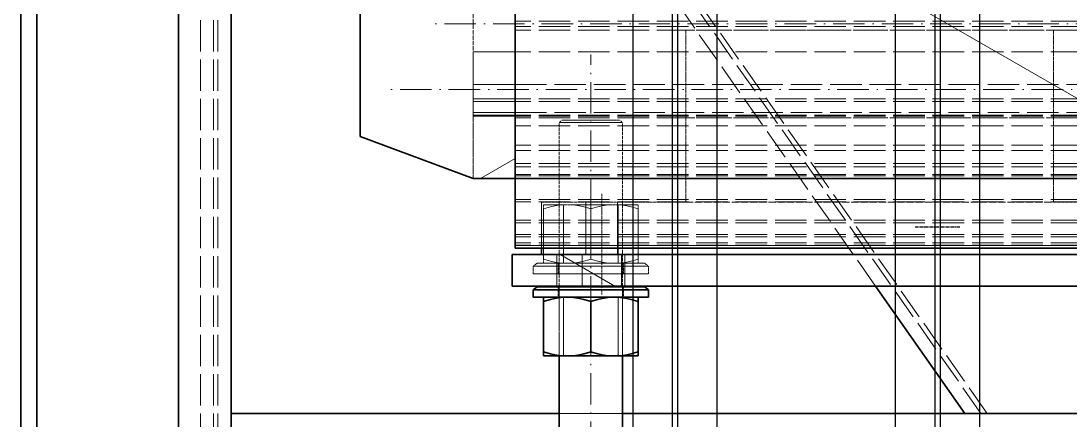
# Model space of a CAD drawing. Header units: millimetres. Extents: x 2784 to 32191, y 2597 to 23392.
# Drawn here: x 14295.7 to 14695.6, y 9419.3 to 9571.4 of the extents above; entities that cross this region are included whole.
import ezdxf

# ---------------------------------------------------------------- set-up
doc = ezdxf.new("R2010")
doc.units = ezdxf.units.MM
for name, pattern in [('CENTER', [2, 1.25, -0.25, 0.25, -0.25]), ('DASHDOT', [18.5, 12, -3, 0.5, -3]), ('DASHED', [15, 12, -3])]:
    doc.linetypes.add(name, pattern=pattern)
doc.layers.add('center', color=1, linetype='CENTER')

# ---------------------------------------------------------------- blocks, each defined once
blk = doc.blocks.new('A$C55E021B5')
at = {"color": 7, "linetype": 'DASHED', "lineweight": 13}
for p, q in [((585, 2140.5), (585, 0.5)), ((586.65, 2140.5), (586.65, 0.5)), ((591.64, 2140.5), (591.64, 0.5)), ((292.1, 250.5), (580, 661.67)), ((294.44, 250.5), (580, 658.32)), ((334.58, 299.11), (530.85, 579.41)), ((165.85, 400.11), (471.85, 400.11)), ((165.85, 398.11), (471.85, 398.11)), ((165.85, 396.75), (471.85, 396.75)), ((165.85, 388.47), (471.85, 388.47)), ((471.85, 375.91), (165.85, 375.91)), ((165.85, 370.55), (471.85, 370.55)), ((165.85, 369.47), (471.85, 369.47)), ((471.85, 365.27), (165.85, 365.27)), ((165.85, 364.27), (471.85, 364.27)), ((165.85, 363.89), (471.85, 363.89)), ((165.85, 363.26), (471.85, 363.26)), ((165.85, 360.24), (471.85, 360.24)), ((165.85, 352.8), (471.85, 352.8)), ((165.85, 350.81), (471.85, 350.81)), ((165.85, 345.8), (471.85, 345.8)), ((165.85, 344.57), (471.85, 344.57)), ((165.85, 341.67), (471.85, 341.67)), ((165.85, 341.08), (471.85, 341.08)), ((165.85, 340.13), (471.85, 340.13)), ((165.85, 332.12), (471.85, 332.12)), ((165.85, 332.12), (471.85, 332.12)), ((165.85, 331.16), (471.85, 331.16)), ((165.85, 324.18), (471.85, 324.18)), ((165.85, 324.18), (471.85, 324.18)), ((165.85, 323.22), (471.85, 323.22)), ((165.85, 318.77), (471.85, 318.77)), ((165.85, 318.77), (471.85, 318.77)), ((165.85, 317.81), (471.85, 317.81)), ((165.85, 315.61), (471.85, 315.61)), ((165.85, 315.61), (471.85, 315.61)), ((165.85, 314.65), (471.85, 314.65)), ((165.85, 314.57), (471.85, 314.57))]:
    blk.add_line(p, q, dxfattribs=at)
at = {"color": 7, "lineweight": 35, "ltscale": 0.436612}
blk.add_line((471.85, 602.11), (471.85, 340.15), dxfattribs=at)
at = {"color": 7, "lineweight": 35, "ltscale": 0.436557}
blk.add_line((471.85, 602.08), (471.85, 340.15), dxfattribs=at)
at = {"color": 7, "lineweight": 35, "ltscale": 0.383208}
blk.add_line((530.85, 586.08), (530.85, 356.15), dxfattribs=at)
at = {"color": 7, "lineweight": 35}
for p, q in [((660, 560.85), (660, 70.5)), ((654, 450.11), (654, 70.5)), ((580, 403.04), (580, 0.5)), ((600, 403.04), (600, 70.5)), ((165.85, 340.15), (471.85, 340.15)), ((165.85, 340.13), (471.85, 340.13)), ((165.85, 313.61), (471.85, 313.61)), ((473, 311.11), (123, 311.11)), ((473, 299.11), (123, 299.11))]:
    blk.add_line(p, q, dxfattribs=at)
at = {"color": 7, "lineweight": 13}
for p, q in [((471.85, 494.22), (204.99, 340.15)), ((165.85, 314.57), (471.85, 314.57))]:
    blk.add_line(p, q, dxfattribs=at)
at = {"color": 7, "linetype": 'DASHED', "lineweight": 13, "ltscale": 0.137745}
blk.add_line((487.85, 471.11), (487.85, 388.47), dxfattribs=at)
at = {"color": 7, "linetype": 'DASHDOT', "lineweight": 13}
for p, q in [((135.25, 399.11), (502.45, 399.11)), ((443, 87.42), (443, 387.42)), ((133.65, 374), (520.05, 374))]:
    blk.add_line(p, q, dxfattribs=at)
at = {"color": 7, "linetype": 'DASHED', "lineweight": 13, "ltscale": 0.055819}
for p, q in [((266.85, 396.75), (266.85, 363.26)), ((406.85, 396.75), (406.85, 363.26))]:
    blk.add_line(p, q, dxfattribs=at)
at = {"color": 7, "linetype": 'DASHED', "lineweight": 13, "ltscale": 0.233334}
for p, q in [((266.85, 396.75), (406.85, 396.75)), ((266.85, 363.26), (406.85, 363.26)), ((406.85, 331.11), (266.85, 331.11)), ((406.85, 331.11), (266.85, 331.11))]:
    blk.add_line(p, q, dxfattribs=at)
at = {"color": 7, "linetype": 'DASHED', "lineweight": 13, "ltscale": 0.026667}
for p, q in [((487.85, 388.47), (471.85, 388.47)), ((487.85, 375.91), (471.85, 375.91)), ((471.85, 370.55), (487.85, 370.55)), ((487.85, 369.47), (471.85, 369.47)), ((487.85, 365.27), (471.85, 365.27)), ((471.85, 364.27), (487.85, 364.27)), ((487.85, 363.89), (471.85, 363.89))]:
    blk.add_line(p, q, dxfattribs=at)
at = {"color": 7, "linetype": 'DASHED', "lineweight": 13, "ltscale": 0.031654}
blk.add_line((487.85, 388.47), (487.85, 369.47), dxfattribs=at)
at = {"color": 7, "linetype": 'DASHED', "lineweight": 13, "ltscale": 0.008669}
blk.add_line((487.85, 369.47), (487.85, 364.27), dxfattribs=at)
at = {"color": 7, "linetype": 'DASHED', "lineweight": 13, "ltscale": 0.048935}
blk.add_line((487.85, 369.47), (487.85, 340.11), dxfattribs=at)
at = {"color": 7, "linetype": 'DASHED', "lineweight": 13, "ltscale": 0.000634384}
blk.add_line((487.85, 363.89), (487.85, 364.27), dxfattribs=at)
at = {"color": 7, "linetype": 'DASHED', "lineweight": 13, "ltscale": 0.053582}
for p, q in [((266.85, 331.11), (266.85, 363.26)), ((406.85, 363.26), (406.85, 331.11))]:
    blk.add_line(p, q, dxfattribs=at)
at = {"color": 7, "linetype": 'DASHED', "lineweight": 13, "ltscale": 0.002357}
for p, q in [((432, 362.42), (431, 361.42)), ((454, 362.42), (455, 361.42))]:
    blk.add_line(p, q, dxfattribs=at)
at = {"color": 7, "linetype": 'DASHED', "lineweight": 13, "ltscale": 0.037552}
for p, q in [((453.53, 361.42), (431, 361.42)), ((455, 361.42), (432.47, 361.42))]:
    blk.add_line(p, q, dxfattribs=at)
at = {"color": 7, "linetype": 'DASHED', "lineweight": 13, "ltscale": 0.103846}
for p, q in [((431, 299.11), (431, 361.42)), ((455, 299.11), (455, 361.42))]:
    blk.add_line(p, q, dxfattribs=at)
at = {"color": 7, "linetype": 'DASHED', "lineweight": 13, "ltscale": 0.002245}
blk.add_line((433.35, 362.42), (432, 362.42), dxfattribs=at)
at = {"color": 7, "linetype": 'DASHED', "lineweight": 13, "ltscale": 0.034422}
blk.add_line((454, 362.42), (433.35, 362.42), dxfattribs=at)
at = {"color": 7, "lineweight": 35, "ltscale": 0.07647}
blk.add_line((530.85, 356.15), (487.85, 340.15), dxfattribs=at)
at = {"color": 7, "lineweight": 35, "ltscale": 0.076467}
blk.add_line((530.85, 356.11), (487.85, 340.11), dxfattribs=at)
at = {"color": 7, "lineweight": 35, "ltscale": 6.2561e-05}
blk.add_line((530.85, 356.15), (530.85, 356.11), dxfattribs=at)
at = {"color": 7, "lineweight": 13, "ltscale": 0.02533}
blk.add_line((485.01, 340.15), (471.85, 347.74), dxfattribs=at)
at = {"color": 7, "lineweight": 35, "ltscale": 0.026667}
for p, q in [((487.85, 340.15), (471.85, 340.15)), ((487.85, 340.11), (471.85, 340.11))]:
    blk.add_line(p, q, dxfattribs=at)
at = {"color": 7, "lineweight": 35, "ltscale": 2.67029e-05}
for p, q in [((471.85, 340.15), (471.85, 340.13)), ((471.85, 340.13), (471.85, 340.15))]:
    blk.add_line(p, q, dxfattribs=at)
at = {"color": 7, "linetype": 'DASHED', "lineweight": 13, "ltscale": 2.82288e-05}
blk.add_line((471.85, 340.13), (471.85, 340.11), dxfattribs=at)
at = {"color": 7, "lineweight": 35, "ltscale": 0.042601}
blk.add_line((471.85, 340.13), (471.85, 314.57), dxfattribs=at)
at = {"color": 7, "lineweight": 35, "ltscale": 5.49316e-05}
blk.add_line((487.85, 340.15), (487.85, 340.11), dxfattribs=at)
at = {"color": 7, "linetype": 'DASHDOT', "lineweight": 13, "ltscale": 0.064}
blk.add_line((438.85, 295.91), (438.85, 334.31), dxfattribs=at)
at = {"color": 7, "linetype": 'DASHED', "lineweight": 13, "ltscale": 0.101667}
blk.add_line((266.85, 331.11), (205.85, 331.11), dxfattribs=at)
at = {"color": 7, "linetype": 'DASHED', "lineweight": 13, "ltscale": 0.091666}
blk.add_line((461.85, 331.11), (406.85, 331.11), dxfattribs=at)
at = {"color": 7, "linetype": 'DASHED', "lineweight": 13, "ltscale": 0.012392}
for p, q in [((432.43, 330.1), (425, 330.1)), ((461, 330.1), (453.56, 330.1)), ((432.43, 307.8), (425, 307.8)), ((461, 307.8), (453.56, 307.8))]:
    blk.add_line(p, q, dxfattribs=at)
at = {"color": 7, "linetype": 'DASHED', "lineweight": 13, "ltscale": 0.002592}
for p, q in [((425, 330.1), (425, 328.55)), ((461, 330.1), (461, 328.55)), ((425, 307.8), (425, 309.36)), ((461, 307.8), (461, 309.36))]:
    blk.add_line(p, q, dxfattribs=at)
at = {"color": 7, "linetype": 'DASHED', "lineweight": 13, "ltscale": 0.031982}
for p, q in [((425, 309.36), (425, 328.55)), ((443, 309.36), (443, 328.55)), ((443, 309.36), (443, 328.55)), ((461, 309.36), (461, 328.55)), ((443, 274.06), (443, 293.25))]:
    blk.add_line(p, q, dxfattribs=at)
at = {"color": 7, "linetype": 'DASHED', "lineweight": 13, "ltscale": 0.005216}
for p, q in [((432.43, 330.1), (435.56, 330.1)), ((432.43, 307.8), (435.56, 307.8)), ((432.43, 294.8), (435.56, 294.8))]:
    blk.add_line(p, q, dxfattribs=at)
at = {"color": 7, "linetype": 'DASHED', "lineweight": 13, "ltscale": 0.037167}
for p, q in [((432.62, 307.8), (432.62, 330.1)), ((453.38, 307.8), (453.38, 330.1)), ((432.62, 272.5), (432.62, 294.8)), ((453.38, 272.5), (453.38, 294.8))]:
    blk.add_line(p, q, dxfattribs=at)
at = {"color": 7, "linetype": 'DASHED', "lineweight": 13, "ltscale": 0.033333}
for p, q in [((432.85, 311.11), (432.85, 331.11)), ((444.85, 311.11), (444.85, 331.11))]:
    blk.add_line(p, q, dxfattribs=at)
at = {"color": 7, "linetype": 'DASHED', "lineweight": 13, "ltscale": 0.024784}
for p, q in [((450.43, 330.1), (435.56, 330.1)), ((450.43, 307.8), (435.56, 307.8)), ((450.43, 294.8), (435.56, 294.8))]:
    blk.add_line(p, q, dxfattribs=at)
at = {"color": 7, "linetype": 'DASHED', "lineweight": 13, "ltscale": 0.005215}
for p, q in [((450.43, 330.1), (453.56, 330.1)), ((450.43, 307.8), (453.56, 307.8)), ((450.43, 294.8), (453.56, 294.8))]:
    blk.add_line(p, q, dxfattribs=at)
at = {"color": 7, "linetype": 'DASHED', "lineweight": 13, "ltscale": 0.029166}
blk.add_line((461.85, 313.61), (461.85, 331.11), dxfattribs=at)
at = {"color": 7, "lineweight": 35, "ltscale": 0.004167}
blk.add_line((461.85, 311.11), (461.85, 313.61), dxfattribs=at)
at = {"color": 7, "lineweight": 35, "ltscale": 0.001594}
blk.add_line((471.85, 313.61), (471.85, 314.57), dxfattribs=at)
at = {"color": 7, "linetype": 'DASHED', "lineweight": 13, "ltscale": 0.426667}
blk.add_line((461.85, 311.11), (205.85, 311.11), dxfattribs=at)
at = {"color": 7, "linetype": 'DASHED', "lineweight": 13, "ltscale": 0.02}
for p, q in [((430, 299.11), (430, 311.11)), ((431.35, 299.11), (431.35, 311.11)), ((446.35, 299.11), (446.35, 311.11)), ((456, 299.11), (456, 311.11))]:
    blk.add_line(p, q, dxfattribs=at)
at = {"color": 7, "lineweight": 13, "ltscale": 0.04}
blk.add_line((454.7, 311.11), (433.92, 299.11), dxfattribs=at)
at = {"color": 7, "lineweight": 35, "ltscale": 0.02}
blk.add_line((473, 311.11), (473, 299.11), dxfattribs=at)
at = {"color": 7, "linetype": 'DASHED', "lineweight": 13, "ltscale": 0.003151}
for p, q in [((422.5, 307.8), (421, 306.65)), ((463.5, 307.8), (465, 306.65))]:
    blk.add_line(p, q, dxfattribs=at)
at = {"color": 7, "linetype": 'DASHED', "lineweight": 13, "ltscale": 0.036667}
for p, q in [((443, 306.65), (421, 306.65)), ((465, 306.65), (443, 306.65)), ((443, 303.8), (421, 303.8)), ((465, 303.8), (443, 303.8)), ((443, 297.65), (421, 297.65)), ((465, 297.65), (443, 297.65))]:
    blk.add_line(p, q, dxfattribs=at)
at = {"color": 7, "linetype": 'DASHED', "lineweight": 13, "ltscale": 0.004749}
for p, q in [((421, 303.8), (421, 306.65)), ((465, 303.8), (465, 306.65))]:
    blk.add_line(p, q, dxfattribs=at)
at = {"color": 7, "linetype": 'DASHED', "lineweight": 13, "ltscale": 0.034167}
for p, q in [((443, 307.8), (422.5, 307.8)), ((463.5, 307.8), (443, 307.8))]:
    blk.add_line(p, q, dxfattribs=at)
at = {"color": 7, "linetype": 'DASHED', "lineweight": 13, "ltscale": 0.006667}
for p, q in [((430.5, 303.8), (430.5, 307.8)), ((455.5, 303.8), (455.5, 307.8)), ((430.5, 294.8), (430.5, 298.8)), ((455.5, 294.8), (455.5, 298.8))]:
    blk.add_line(p, q, dxfattribs=at)
at = {"color": 7, "lineweight": 35, "ltscale": 0.098909}
blk.add_line((300.54, 250.5), (334.58, 299.11), dxfattribs=at)
at = {"color": 7, "lineweight": 35, "ltscale": 0.003151}
for p, q in [((422.5, 298.8), (421, 297.65)), ((463.5, 298.8), (465, 297.65))]:
    blk.add_line(p, q, dxfattribs=at)
at = {"color": 7, "lineweight": 35, "ltscale": 0.036667}
for p, q in [((443, 297.65), (421, 297.65)), ((465, 297.65), (443, 297.65)), ((443, 294.8), (421, 294.8)), ((465, 294.8), (443, 294.8))]:
    blk.add_line(p, q, dxfattribs=at)
at = {"color": 7, "lineweight": 35, "ltscale": 0.004748}
for p, q in [((421, 294.8), (421, 297.65)), ((465, 294.8), (465, 297.65))]:
    blk.add_line(p, q, dxfattribs=at)
at = {"color": 7, "lineweight": 35, "ltscale": 0.034167}
for p, q in [((443, 298.8), (422.5, 298.8)), ((463.5, 298.8), (443, 298.8))]:
    blk.add_line(p, q, dxfattribs=at)
at = {"color": 7, "lineweight": 35, "ltscale": 0.000518036}
for p, q in [((431, 298.8), (431, 299.11)), ((455, 298.8), (455, 299.11))]:
    blk.add_line(p, q, dxfattribs=at)
at = {"color": 7, "linetype": 'DASHED', "lineweight": 13, "ltscale": 0.043833}
for p, q in [((431, 272.5), (431, 298.8)), ((455, 272.5), (455, 298.8))]:
    blk.add_line(p, q, dxfattribs=at)
at = {"color": 7, "lineweight": 35, "ltscale": 0.006379}
blk.add_line((428.83, 294.8), (425, 294.8), dxfattribs=at)
at = {"color": 7, "lineweight": 35, "ltscale": 0.002592}
for p, q in [((425, 294.8), (425, 293.25)), ((461, 294.8), (461, 293.25)), ((425, 272.5), (425, 274.06)), ((461, 272.5), (461, 274.06))]:
    blk.add_line(p, q, dxfattribs=at)
at = {"color": 7, "lineweight": 35, "ltscale": 0.031982}
for p, q in [((425, 274.06), (425, 293.25)), ((443, 274.06), (443, 293.25)), ((461, 274.06), (461, 293.25))]:
    blk.add_line(p, q, dxfattribs=at)
at = {"color": 7, "linetype": 'DASHED', "lineweight": 13, "ltscale": 0.006013}
blk.add_line((432.43, 294.8), (428.83, 294.8), dxfattribs=at)
at = {"color": 7, "linetype": 'DASHED', "lineweight": 13, "ltscale": 0.006026}
blk.add_line((457.18, 294.8), (453.56, 294.8), dxfattribs=at)
at = {"color": 7, "lineweight": 35, "ltscale": 0.006367}
blk.add_line((461, 294.8), (457.18, 294.8), dxfattribs=at)
at = {"color": 7, "lineweight": 35, "ltscale": 0.012392}
for p, q in [((432.43, 272.5), (425, 272.5)), ((461, 272.5), (453.56, 272.5))]:
    blk.add_line(p, q, dxfattribs=at)
at = {"color": 7, "lineweight": 35, "ltscale": 0.103337}
for p, q in [((431, 210.5), (431, 272.5)), ((455, 210.5), (455, 272.5))]:
    blk.add_line(p, q, dxfattribs=at)
at = {"color": 7, "lineweight": 35, "ltscale": 0.005216}
blk.add_line((432.43, 272.5), (435.56, 272.5), dxfattribs=at)
at = {"color": 7, "lineweight": 35, "ltscale": 0.024784}
blk.add_line((450.43, 272.5), (435.56, 272.5), dxfattribs=at)
at = {"color": 7, "lineweight": 35, "ltscale": 0.005215}
blk.add_line((450.43, 272.5), (453.56, 272.5), dxfattribs=at)
at = {"color": 7, "lineweight": 35, "ltscale": 0.443333}
blk.add_line((431, 250.5), (165, 250.5), dxfattribs=at)
at = {"color": 7, "lineweight": 35, "ltscale": 0.225908}
blk.add_line((165, 250.5), (300.54, 250.5), dxfattribs=at)
at = {"color": 7, "linetype": 'DASHED', "lineweight": 13, "ltscale": 0.04}
blk.add_line((455, 250.5), (431, 250.5), dxfattribs=at)
at = {"color": 7, "lineweight": 35, "ltscale": 0.208333}
blk.add_line((580, 250.5), (455, 250.5), dxfattribs=at)
at = {"color": 7, "lineweight": 35, "ltscale": 0.233333}
blk.add_line((580, 250.5), (580, 110.5), dxfattribs=at)
at = {"color": 7, "linetype": 'DASHED', "lineweight": 13}
for points in [[(432.43, 330.1), (430.9, 329.95), (429.31, 329.69), (427.63, 329.32), (425.82, 328.81), (425, 328.55)], [(432.43, 330.1), (430.9, 329.95), (429.31, 329.69), (427.63, 329.32), (425.82, 328.81), (425, 328.55)], [(435.56, 330.1), (437.1, 329.95), (438.69, 329.69), (440.37, 329.32), (442.18, 328.81), (443, 328.55)], [(435.56, 330.1), (437.1, 329.95), (438.69, 329.69), (440.37, 329.32), (442.18, 328.81), (443, 328.55)], [(450.43, 330.1), (448.9, 329.95), (447.31, 329.69), (445.63, 329.32), (443.82, 328.81), (443, 328.55)], [(450.43, 330.1), (448.9, 329.95), (447.31, 329.69), (445.63, 329.32), (443.82, 328.81), (443, 328.55)], [(453.56, 330.1), (455.1, 329.95), (456.69, 329.69), (458.37, 329.32), (460.18, 328.81), (461, 328.55)], [(453.56, 330.1), (455.1, 329.95), (456.69, 329.69), (458.37, 329.32), (460.18, 328.81), (461, 328.55)], [(432.43, 307.8), (430.9, 307.95), (429.31, 308.21), (427.63, 308.58), (425.82, 309.09), (425, 309.36)], [(432.43, 307.8), (430.9, 307.95), (429.31, 308.21), (427.63, 308.58), (425.82, 309.09), (425, 309.36)], [(435.56, 307.8), (437.1, 307.95), (438.69, 308.21), (440.37, 308.58), (442.18, 309.09), (443, 309.36)], [(435.56, 307.8), (437.1, 307.95), (438.69, 308.21), (440.37, 308.58), (442.18, 309.09), (443, 309.36)], [(450.43, 307.8), (448.9, 307.95), (447.31, 308.21), (445.63, 308.58), (443.82, 309.09), (443, 309.36)], [(450.43, 307.8), (448.9, 307.95), (447.31, 308.21), (445.63, 308.58), (443.82, 309.09), (443, 309.36)], [(453.56, 307.8), (455.1, 307.95), (456.69, 308.21), (458.37, 308.58), (460.18, 309.09), (461, 309.36)], [(453.56, 307.8), (455.1, 307.95), (456.69, 308.21), (458.37, 308.58), (460.18, 309.09), (461, 309.36)], [(432.43, 294.8), (430.9, 294.65), (429.31, 294.39), (427.63, 294.02), (425.82, 293.51), (425, 293.25)], [(435.56, 294.8), (437.1, 294.65), (438.69, 294.39), (440.37, 294.02), (442.18, 293.51), (443, 293.25)], [(450.43, 294.8), (448.9, 294.65), (447.31, 294.39), (445.63, 294.02), (443.82, 293.51), (443, 293.25)], [(453.56, 294.8), (455.1, 294.65), (456.69, 294.39), (458.37, 294.02), (460.18, 293.51), (461, 293.25)], [(432.43, 272.5), (430.9, 272.65), (429.31, 272.91), (427.63, 273.28), (425.82, 273.79), (425, 274.06)], [(435.56, 272.5), (437.1, 272.65), (438.69, 272.91), (440.37, 273.28), (442.18, 273.79), (443, 274.06)], [(450.43, 272.5), (448.9, 272.65), (447.31, 272.91), (445.63, 273.28), (443.82, 273.79), (443, 274.06)], [(453.56, 272.5), (455.1, 272.65), (456.69, 272.91), (458.37, 273.28), (460.18, 273.79), (461, 274.06)]]:
    blk.add_lwpolyline(points, dxfattribs=at)
at = {"color": 7, "lineweight": 35}
for points in [[(432.43, 294.8), (430.9, 294.65), (429.31, 294.39), (427.63, 294.02), (425.82, 293.51), (425, 293.25)], [(435.56, 294.8), (437.1, 294.65), (438.69, 294.39), (440.37, 294.02), (442.18, 293.51), (443, 293.25)], [(450.43, 294.8), (448.9, 294.65), (447.31, 294.39), (445.63, 294.02), (443.82, 293.51), (443, 293.25)], [(453.56, 294.8), (455.1, 294.65), (456.69, 294.39), (458.37, 294.02), (460.18, 293.51), (461, 293.25)], [(432.43, 272.5), (430.9, 272.65), (429.31, 272.91), (427.63, 273.28), (425.82, 273.79), (425, 274.06)], [(435.56, 272.5), (437.1, 272.65), (438.69, 272.91), (440.37, 273.28), (442.18, 273.79), (443, 274.06)], [(450.43, 272.5), (448.9, 272.65), (447.31, 272.91), (445.63, 273.28), (443.82, 273.79), (443, 274.06)], [(453.56, 272.5), (455.1, 272.65), (456.69, 272.91), (458.37, 273.28), (460.18, 273.79), (461, 274.06)]]:
    blk.add_lwpolyline(points, dxfattribs=at)
blk = doc.blocks.new('A$C1F404FBA')
for p, q in [((9.5, 2586), (9.5, 0)), ((24.5, 2586), (24.5, 0))]:
    blk.add_line(p, q)
at = {"layer": 'center'}
blk.add_line((17, 573), (0, 573), dxfattribs=at)
blk = doc.blocks.new('A$C25707C5C')
for p, q in [((1100, 2586), (1100, 0)), ((1085, 0), (1085, 2555.83))]:
    blk.add_line(p, q)
at = {"layer": 'center'}
blk.add_line((1109.5, 573), (1092.5, 573), dxfattribs=at)
blk = doc.blocks.new('A$C598110FA')
for p, q in [((0, 9.5), (0, 2265.5)), ((0, 9.5), (0, 2265.5)), ((15, 9.5), (15, 2265.5))]:
    blk.add_line(p, q)
blk = doc.blocks.new('A$C35EA48DC')
for p, q in [((1085, 9.5), (1085, 2265.5)), ((1100, 9.5), (1100, 2265.5)), ((1100, 9.5), (1100, 2265.5))]:
    blk.add_line(p, q)
blk = doc.blocks.new('1')
for name, p in [('A$C25707C5C', (13543.73, 8919.75)), ('A$C1F404FBA', (14636.23, 8919.75))]:
    blk.add_blockref(name, p)
at = {"color": 7}
for name, p in [('A$C35EA48DC', (13443.8, 9146.25)), ('A$C598110FA', (14545.8, 9146.25))]:
    blk.add_blockref(name, p, dxfattribs=at)
at = {"xscale": -1}
blk.add_blockref('A$C55E021B5', (14955.73, 9171.25), dxfattribs=at)
blk = doc.blocks.new('1.')
blk.add_blockref('1', (0, 0))

msp = doc.modelspace()

# ---------------------------------------------------------------- block references
msp.add_blockref('1.', (0, 0))

doc.saveas('drawing.dxf')
